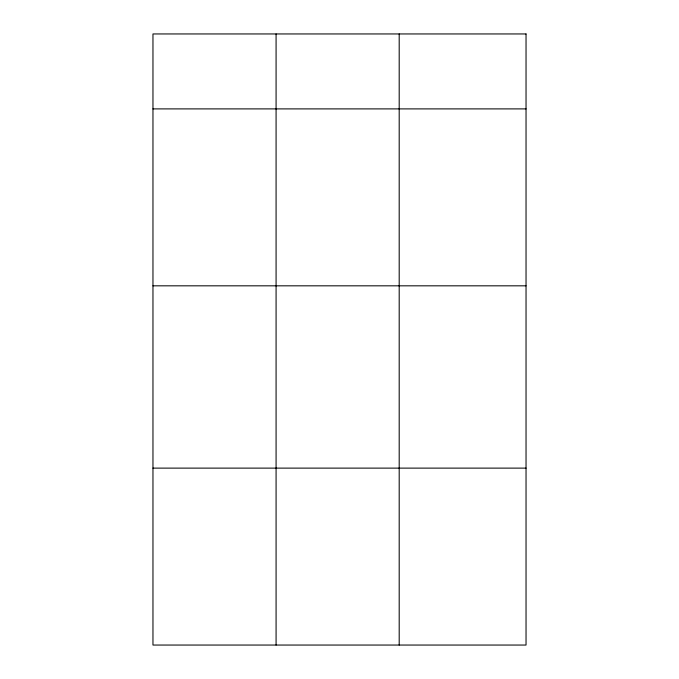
<?xml version="1.0" encoding="UTF-8"?>
<svg xmlns="http://www.w3.org/2000/svg" width="679" height="679" viewBox="0 0 679 679"><rect width="100%" height="100%" fill="white"/><g stroke="black" fill="none" stroke-linecap="round" stroke-linejoin="round"><path stroke-width="1.02" d="M152.962 108.895L526.038 108.895M152.962 285.825L526.038 285.825M152.962 468.12L526.038 468.12M399.193 33.95L399.193 645.05M276.081 33.95L276.081 645.05M526.038 33.95L152.962 33.95L152.962 645.05L526.038 645.05L526.038 33.95"/></g></svg>
